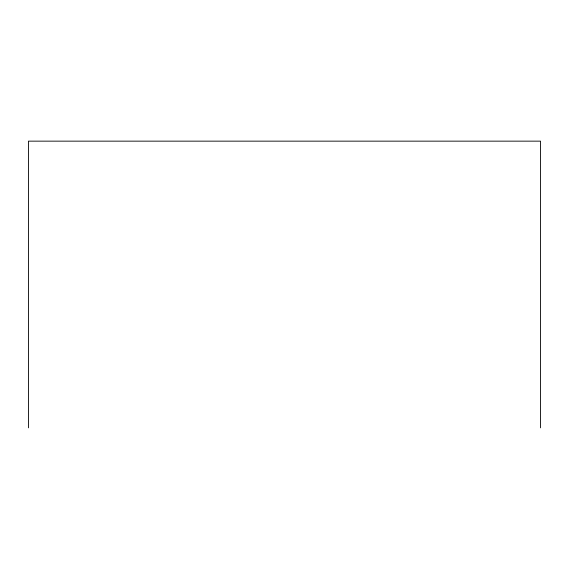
<?xml version="1.0" encoding="UTF-8"?>
<svg xmlns="http://www.w3.org/2000/svg" width="569" height="569" viewBox="0 0 569 569"><rect width="100%" height="100%" fill="white"/><g stroke="black" fill="none" stroke-linecap="round" stroke-linejoin="round"><path stroke-width="0.85" d="M540.55 427.852L540.55 141.148L28.45 141.148L28.45 427.852"/></g></svg>
